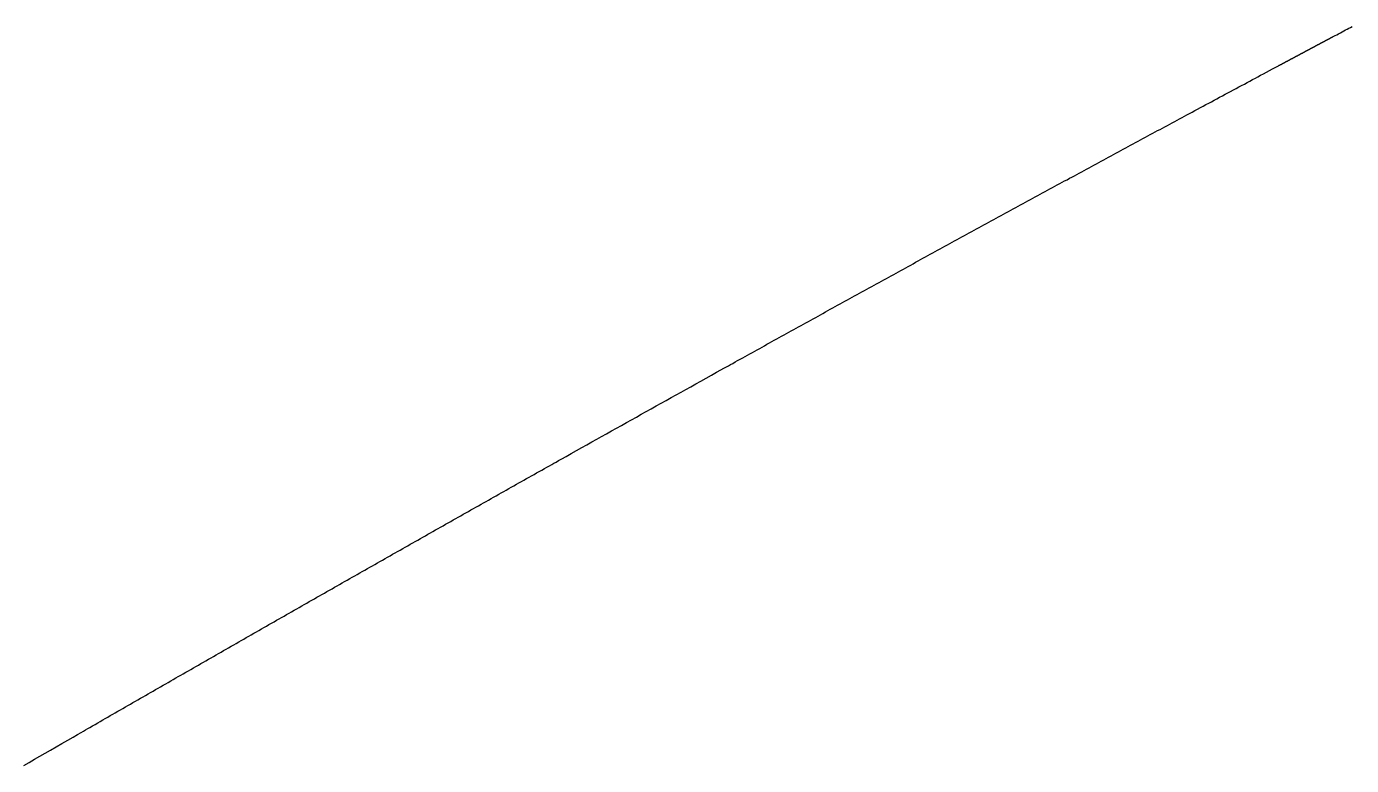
# Model space of a CAD drawing. Header units: millimetres. Extents: x 0 to 610, y 0 to 457.
# Drawn here: x 124.923 to 125.666, y 108.537 to 108.952 of the extents above; entities that cross this region are included whole.
import ezdxf

# ---------------------------------------------------------------- set-up
doc = ezdxf.new("R2010")
doc.units = ezdxf.units.MM
doc.layers.add('CUT_AIRCRAFT', color=7, linetype='Continuous')

msp = doc.modelspace()

# ---------------------------------------------------------------- linework, layer by layer
at = {"layer": 'CUT_AIRCRAFT'}
msp.add_lwpolyline([(124.92136, 108.53739), (124.92437, 108.53914), (124.92736, 108.54086), (124.9303, 108.54257), (124.93326, 108.54428), (124.93629, 108.54602), (124.93944, 108.54784), (124.94273, 108.54975), (124.94599, 108.55163), (124.949, 108.55336), (124.95153, 108.55482), (124.95343, 108.55592), (124.95486, 108.55674), (124.95603, 108.55742), (124.95717, 108.55807), (124.95845, 108.55881), (124.95986, 108.55962), (124.96133, 108.56047), (124.96282, 108.56133), (124.96426, 108.56216), (124.96568, 108.56298), (124.96707, 108.56378), (124.96846, 108.56458), (124.96987, 108.56539), (124.97128, 108.5662), (124.97269, 108.56702), (124.97411, 108.56783), (124.97553, 108.56865), (124.97694, 108.56946), (124.97835, 108.57027), (124.97976, 108.57108), (124.98117, 108.5719), (124.98258, 108.57271), (124.984, 108.57352), (124.98541, 108.57433), (124.98682, 108.57515), (124.98823, 108.57596), (124.98964, 108.57677), (124.99106, 108.57758), (124.99247, 108.57839), (124.99388, 108.5792), (124.99529, 108.58002), (124.99671, 108.58083), (124.99812, 108.58164), (124.99953, 108.58245), (125.00095, 108.58326), (125.00236, 108.58407), (125.00377, 108.58488), (125.00518, 108.5857), (125.0066, 108.58651), (125.00801, 108.58732), (125.00942, 108.58813), (125.01084, 108.58894), (125.01225, 108.58975), (125.01366, 108.59056), (125.01508, 108.59137), (125.01649, 108.59218), (125.0179, 108.59299), (125.01932, 108.5938), (125.02073, 108.59461), (125.02214, 108.59542), (125.02356, 108.59623), (125.02497, 108.59704), (125.02638, 108.59785), (125.0278, 108.59866), (125.02921, 108.59947), (125.03062, 108.60028), (125.03204, 108.60109), (125.03345, 108.6019), (125.03487, 108.60271), (125.03628, 108.60352), (125.03769, 108.60433), (125.03911, 108.60514), (125.04052, 108.60595), (125.04193, 108.60676), (125.04335, 108.60756), (125.04476, 108.60837), (125.04618, 108.60918), (125.04759, 108.60999), (125.04901, 108.6108), (125.05042, 108.61161), (125.05183, 108.61242), (125.05325, 108.61322), (125.05466, 108.61403), (125.05608, 108.61484), (125.05749, 108.61565), (125.05891, 108.61646), (125.06032, 108.61726), (125.06174, 108.61807), (125.06315, 108.61888), (125.06457, 108.61969), (125.06598, 108.62049), (125.06739, 108.6213), (125.06881, 108.62211), (125.07022, 108.62292), (125.07164, 108.62372), (125.07305, 108.62453), (125.07447, 108.62534), (125.07588, 108.62614), (125.0773, 108.62695), (125.07871, 108.62776), (125.08013, 108.62857), (125.08155, 108.62937), (125.08296, 108.63018), (125.08438, 108.63098), (125.08579, 108.63179), (125.08721, 108.6326), (125.08862, 108.6334), (125.09004, 108.63421), (125.09145, 108.63502), (125.09287, 108.63582), (125.09429, 108.63663), (125.0957, 108.63743), (125.09712, 108.63824), (125.09853, 108.63904), (125.09995, 108.63985), (125.10136, 108.64066), (125.10278, 108.64146), (125.1042, 108.64227), (125.10561, 108.64307), (125.10703, 108.64388), (125.10844, 108.64468), (125.10986, 108.64549), (125.11128, 108.64629), (125.11269, 108.6471), (125.11411, 108.6479), (125.11553, 108.6487), (125.11694, 108.64951), (125.11836, 108.65031), (125.11978, 108.65112), (125.12119, 108.65192), (125.12261, 108.65273), (125.12403, 108.65353), (125.12544, 108.65433), (125.12686, 108.65514), (125.12828, 108.65594), (125.12969, 108.65675), (125.13111, 108.65755), (125.13253, 108.65835), (125.13394, 108.65916), (125.13536, 108.65996), (125.13678, 108.66076), (125.1382, 108.66157), (125.13961, 108.66237), (125.14103, 108.66317), (125.14245, 108.66397), (125.14386, 108.66478), (125.14528, 108.66558), (125.1467, 108.66638), (125.14812, 108.66719), (125.14953, 108.66799), (125.15095, 108.66879), (125.15237, 108.66959), (125.15379, 108.67039), (125.1552, 108.6712), (125.15662, 108.672), (125.15804, 108.6728), (125.15946, 108.6736), (125.16088, 108.6744), (125.16229, 108.67521), (125.16371, 108.67601), (125.16513, 108.67681), (125.16655, 108.67761), (125.16797, 108.67841), (125.16938, 108.67921), (125.1708, 108.68001), (125.17222, 108.68081), (125.17364, 108.68162), (125.17506, 108.68242), (125.17648, 108.68322), (125.1779, 108.68402), (125.17931, 108.68482), (125.18073, 108.68562), (125.18215, 108.68642), (125.18357, 108.68722), (125.18499, 108.68802), (125.18641, 108.68882), (125.18783, 108.68962), (125.18924, 108.69042), (125.19066, 108.69122), (125.19208, 108.69202), (125.1935, 108.69282), (125.19492, 108.69362), (125.19634, 108.69442), (125.19776, 108.69522), (125.19918, 108.69601), (125.2006, 108.69681), (125.20202, 108.69762), (125.20344, 108.69842), (125.20486, 108.69922), (125.20628, 108.70001), (125.20768, 108.7008), (125.20908, 108.70159), (125.2105, 108.70239), (125.21195, 108.7032), (125.21344, 108.70404), (125.21491, 108.70487), (125.21633, 108.70566), (125.21763, 108.7064), (125.21882, 108.70707), (125.22004, 108.70775), (125.22148, 108.70856), (125.22331, 108.70959), (125.22568, 108.71092), (125.22845, 108.71247), (125.23143, 108.71415), (125.23444, 108.71584), (125.23734, 108.71746), (125.24012, 108.71902), (125.24285, 108.72055), (125.24558, 108.72208), (125.24833, 108.72362), (125.25111, 108.72518), (125.25391, 108.72674), (125.25671, 108.72831), (125.2595, 108.72988), (125.26229, 108.73143), (125.26507, 108.73299), (125.26785, 108.73454), (125.27063, 108.73609), (125.27341, 108.73765), (125.2762, 108.73921), (125.27899, 108.74077), (125.2818, 108.74233), (125.2846, 108.74389), (125.28738, 108.74545), (125.29014, 108.74698), (125.29286, 108.7485), (125.29559, 108.75002), (125.29838, 108.75158), (125.30129, 108.7532), (125.30432, 108.75488), (125.30731, 108.75655), (125.31009, 108.75809), (125.31244, 108.7594), (125.31424, 108.7604), (125.31562, 108.76117), (125.31678, 108.76181), (125.3179, 108.76244), (125.31915, 108.76313), (125.32051, 108.76389), (125.32193, 108.76468), (125.32336, 108.76547), (125.32476, 108.76625), (125.32612, 108.76701), (125.32747, 108.76776), (125.32882, 108.7685), (125.33018, 108.76926), (125.33155, 108.77001), (125.33292, 108.77077), (125.33429, 108.77153), (125.33565, 108.77229), (125.33702, 108.77305), (125.33838, 108.77381), (125.33975, 108.77456), (125.34111, 108.77532), (125.34248, 108.77608), (125.34385, 108.77684), (125.34521, 108.77759), (125.34658, 108.77835), (125.34795, 108.77911), (125.34931, 108.77986), (125.35068, 108.78062), (125.35205, 108.78138), (125.35341, 108.78213), (125.35478, 108.78289), (125.35615, 108.78364), (125.35751, 108.7844), (125.35888, 108.78516), (125.36025, 108.78591), (125.36161, 108.78667), (125.36298, 108.78742), (125.36435, 108.78818), (125.36571, 108.78894), (125.36708, 108.78969), (125.36845, 108.79045), (125.36981, 108.7912), (125.37118, 108.79196), (125.37255, 108.79271), (125.37392, 108.79347), (125.37528, 108.79422), (125.37665, 108.79498), (125.37802, 108.79573), (125.37938, 108.79649), (125.38075, 108.79724), (125.38212, 108.79799), (125.38349, 108.79875), (125.38486, 108.7995), (125.38622, 108.80026), (125.38759, 108.80101), (125.38896, 108.80176), (125.39033, 108.80252), (125.39169, 108.80327), (125.39306, 108.80403), (125.39443, 108.80478), (125.3958, 108.80553), (125.39717, 108.80629), (125.39853, 108.80704), (125.3999, 108.80779), (125.40127, 108.80855), (125.40264, 108.8093), (125.40401, 108.81005), (125.40538, 108.8108), (125.40674, 108.81156), (125.40811, 108.81231), (125.40948, 108.81306), (125.41085, 108.81381), (125.41222, 108.81457), (125.41359, 108.81532), (125.41496, 108.81607), (125.41633, 108.81682), (125.41769, 108.81757), (125.41906, 108.81833), (125.42043, 108.81908), (125.4218, 108.81983), (125.42317, 108.82058), (125.42454, 108.82133), (125.42591, 108.82208), (125.42728, 108.82283), (125.42865, 108.82359), (125.43002, 108.82434), (125.43139, 108.82509), (125.43276, 108.82584), (125.43412, 108.82659), (125.43549, 108.82734), (125.43686, 108.82809), (125.43823, 108.82884), (125.4396, 108.82959), (125.44097, 108.83034), (125.44234, 108.83109), (125.44371, 108.83184), (125.44508, 108.83259), (125.44645, 108.83334), (125.44782, 108.83409), (125.44919, 108.83484), (125.45056, 108.83559), (125.45193, 108.83634), (125.4533, 108.83709), (125.45467, 108.83784), (125.45604, 108.83859), (125.45741, 108.83934), (125.45878, 108.84008), (125.46016, 108.84083), (125.46153, 108.84158), (125.4629, 108.84233), (125.46427, 108.84308), (125.46564, 108.84383), (125.46701, 108.84458), (125.46838, 108.84532), (125.46975, 108.84607), (125.47112, 108.84682), (125.47249, 108.84757), (125.47386, 108.84832), (125.47523, 108.84906), (125.47661, 108.84981), (125.47798, 108.85056), (125.47935, 108.85131), (125.48072, 108.85205), (125.48209, 108.8528), (125.48346, 108.85355), (125.48483, 108.85429), (125.4862, 108.85504), (125.48758, 108.85579), (125.48895, 108.85654), (125.49032, 108.85728), (125.49169, 108.85803), (125.49306, 108.85877), (125.49443, 108.85952), (125.49581, 108.86027), (125.49718, 108.86101), (125.49855, 108.86176), (125.49992, 108.86251), (125.50129, 108.86325), (125.50267, 108.864), (125.50404, 108.86474), (125.50541, 108.86549), (125.50678, 108.86623), (125.50816, 108.86698), (125.50953, 108.86772), (125.5109, 108.86847), (125.51227, 108.86921), (125.51365, 108.86996), (125.51502, 108.8707), (125.51639, 108.87145), (125.51776, 108.87219), (125.51914, 108.87294), (125.52051, 108.87368), (125.52188, 108.87443), (125.52326, 108.87517), (125.52463, 108.87591), (125.526, 108.87666), (125.52737, 108.8774), (125.52875, 108.87815), (125.53012, 108.87889), (125.53149, 108.87963), (125.53287, 108.88038), (125.53424, 108.88112), (125.53561, 108.88186), (125.53699, 108.88261), (125.53836, 108.88335), (125.53974, 108.88409), (125.54111, 108.88483), (125.54248, 108.88558), (125.54386, 108.88632), (125.54523, 108.88706), (125.5466, 108.8878), (125.54798, 108.88855), (125.54935, 108.88929), (125.55073, 108.89003), (125.5521, 108.89077), (125.55347, 108.89152), (125.55485, 108.89226), (125.55622, 108.893), (125.5576, 108.89374), (125.55897, 108.89448), (125.56034, 108.89522), (125.56172, 108.89596), (125.56309, 108.8967), (125.56447, 108.89745), (125.56585, 108.89819), (125.56723, 108.89894), (125.56861, 108.89968), (125.56997, 108.90041), (125.57132, 108.90113), (125.57267, 108.90186), (125.57404, 108.9026), (125.57547, 108.90337), (125.57696, 108.90417), (125.5785, 108.905), (125.58006, 108.90584), (125.58163, 108.90669), (125.58318, 108.90752), (125.58472, 108.90835), (125.58626, 108.90917), (125.58779, 108.91), (125.58933, 108.91082), (125.59087, 108.91165), (125.59241, 108.91248), (125.59395, 108.91331), (125.5955, 108.91414), (125.59704, 108.91496), (125.59858, 108.91579), (125.60012, 108.91662), (125.60165, 108.91744), (125.60319, 108.91827), (125.60473, 108.91909), (125.60628, 108.91992), (125.60784, 108.92076), (125.6094, 108.92159), (125.61094, 108.92242), (125.61245, 108.92323), (125.61393, 108.92402), (125.61541, 108.92482), (125.61696, 108.92564), (125.61862, 108.92653), (125.62039, 108.92748), (125.62214, 108.92841), (125.62366, 108.92923), (125.62478, 108.92983), (125.62537, 108.93014), (125.62546, 108.93019), (125.6255, 108.93021), (125.62566, 108.9303), (125.62588, 108.93041), (125.62611, 108.93054), (125.6263, 108.93064), (125.62647, 108.93073), (125.62662, 108.93081), (125.62677, 108.93089), (125.62692, 108.93097), (125.62709, 108.93106), (125.62726, 108.93115), (125.62743, 108.93124), (125.62759, 108.93133), (125.62776, 108.93142), (125.62792, 108.93151), (125.62809, 108.9316), (125.62825, 108.93168), (125.62842, 108.93177), (125.62858, 108.93186), (125.62875, 108.93195), (125.62891, 108.93204), (125.62908, 108.93213), (125.62924, 108.93221), (125.62941, 108.9323), (125.62958, 108.93239), (125.62974, 108.93248), (125.62991, 108.93257), (125.63007, 108.93266), (125.63024, 108.93274), (125.6304, 108.93283), (125.63057, 108.93292), (125.63073, 108.93301), (125.6309, 108.9331), (125.63106, 108.93318), (125.63123, 108.93327), (125.63139, 108.93336), (125.63156, 108.93345), (125.63172, 108.93354), (125.63189, 108.93363), (125.63205, 108.93371), (125.63222, 108.9338), (125.63238, 108.93389), (125.63255, 108.93398), (125.63271, 108.93407), (125.63288, 108.93416), (125.63304, 108.93424), (125.63321, 108.93433), (125.63338, 108.93442), (125.63354, 108.93451), (125.63371, 108.9346), (125.63387, 108.93469), (125.63404, 108.93477), (125.6342, 108.93486), (125.63437, 108.93495), (125.63453, 108.93504), (125.6347, 108.93513), (125.63486, 108.93521), (125.63503, 108.9353), (125.63519, 108.93539), (125.63536, 108.93548), (125.63552, 108.93557), (125.63569, 108.93566), (125.63585, 108.93574), (125.63602, 108.93583), (125.63618, 108.93592), (125.63635, 108.93601), (125.63651, 108.9361), (125.63668, 108.93619), (125.63685, 108.93627), (125.63701, 108.93636), (125.63718, 108.93645), (125.63734, 108.93654), (125.63751, 108.93663), (125.63767, 108.93671), (125.63784, 108.9368), (125.638, 108.93689), (125.63817, 108.93698), (125.63833, 108.93707), (125.6385, 108.93716), (125.63866, 108.93724), (125.63883, 108.93733), (125.63899, 108.93742), (125.63916, 108.93751), (125.63932, 108.9376), (125.63949, 108.93768), (125.63965, 108.93777), (125.63982, 108.93786), (125.63999, 108.93795), (125.64015, 108.93804), (125.64032, 108.93813), (125.64048, 108.93821), (125.64065, 108.9383), (125.64081, 108.93839), (125.64098, 108.93848), (125.64114, 108.93857), (125.64131, 108.93866), (125.64147, 108.93874), (125.64164, 108.93883), (125.6418, 108.93892), (125.64197, 108.93901), (125.64213, 108.9391), (125.6423, 108.93918), (125.64246, 108.93927), (125.64263, 108.93936), (125.64279, 108.93945), (125.64296, 108.93954), (125.64313, 108.93963), (125.64329, 108.93971), (125.64346, 108.9398), (125.64362, 108.93989), (125.64379, 108.93998), (125.64395, 108.94007), (125.64412, 108.94015), (125.64428, 108.94024), (125.64445, 108.94033), (125.64461, 108.94042), (125.64478, 108.94051), (125.64494, 108.94059), (125.64511, 108.94068), (125.64527, 108.94077), (125.64544, 108.94086), (125.6456, 108.94095), (125.64577, 108.94104), (125.64594, 108.94112), (125.6461, 108.94121), (125.64627, 108.9413), (125.64643, 108.94139), (125.6466, 108.94148), (125.64676, 108.94156), (125.64693, 108.94165), (125.64709, 108.94174), (125.64726, 108.94183), (125.64742, 108.94192), (125.64759, 108.94201), (125.64775, 108.94209), (125.64792, 108.94218), (125.64808, 108.94227), (125.64825, 108.94236), (125.64841, 108.94245), (125.64858, 108.94253), (125.64875, 108.94262), (125.64891, 108.94271), (125.64908, 108.9428), (125.64924, 108.94289), (125.64941, 108.94297), (125.64957, 108.94306), (125.64974, 108.94315), (125.6499, 108.94324), (125.65007, 108.94333), (125.65023, 108.94341), (125.6504, 108.9435), (125.65056, 108.94359), (125.65073, 108.94368), (125.65089, 108.94377), (125.65106, 108.94386), (125.65123, 108.94394), (125.65139, 108.94403), (125.65156, 108.94412), (125.65172, 108.94421), (125.65189, 108.9443), (125.65205, 108.94438), (125.65222, 108.94447), (125.65238, 108.94456), (125.65255, 108.94465), (125.65271, 108.94474), (125.65288, 108.94482), (125.65304, 108.94491), (125.65321, 108.945), (125.65337, 108.94509), (125.65354, 108.94518), (125.6537, 108.94526), (125.65387, 108.94535), (125.65404, 108.94544), (125.65421, 108.94553), (125.65437, 108.94562), (125.65453, 108.94571), (125.65469, 108.94579), (125.65484, 108.94587), (125.65501, 108.94596), (125.65519, 108.94606), (125.65539, 108.94616), (125.65559, 108.94627), (125.65575, 108.94636), (125.65585, 108.94641), (125.65589, 108.94643), (125.65594, 108.94646), (125.65612, 108.94655), (125.65652, 108.94676), (125.65721, 108.94713), (125.65813, 108.94762), (125.65918, 108.94818), (125.66024, 108.94874), (125.66123, 108.94927), (125.66217, 108.94977), (125.66307, 108.95025), (125.66396, 108.95073), (125.66488, 108.95121), (125.66581, 108.95171), (125.66675, 108.95221)], dxfattribs=at)

doc.saveas('drawing.dxf')
